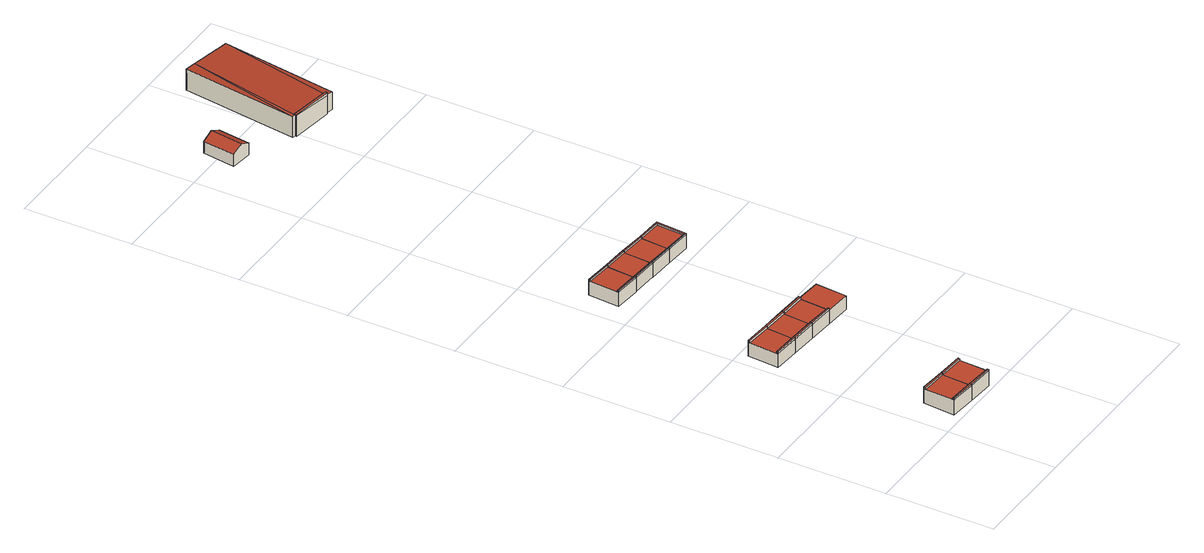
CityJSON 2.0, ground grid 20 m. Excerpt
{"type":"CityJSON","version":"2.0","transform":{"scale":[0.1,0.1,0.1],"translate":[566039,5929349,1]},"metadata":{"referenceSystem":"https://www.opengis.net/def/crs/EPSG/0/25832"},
"CityObjects":{
"building1":{"type":"Building","attributes":{"Grundfläche 2D":"29.021563","Grundhöhe NN":"2.436"},"children":["building1-1","building1-2"],"geometry":[{"type":"Solid","lod":"3","boundaries":[[[[0,1,2,3,4,5,6,7,8]],[[9,10,6,5,4,3,2,11]],[[7,6,10,12]],[[1,0,8,7,12,13]],[[2,1,13,11]],[[12,10,9,11,13]]]],"semantics":{"surfaces":[{"type":"RoofSurface"},{"type":"WallSurface"},{"type":"GroundSurface"}],"values":[[0,1,1,1,1,2]]}}]},
"building1-1":{"type":"BuildingInstallation","parents":["building1"],"geometry":[{"type":"MultiSurface","lod":"3","boundaries":[[[14,15,16,17,18]],[[8,4,14,18]],[[4,5,6,16,15,14]],[[6,7,17,16]],[[7,8,18,17]]],"semantics":{"surfaces":[{"type":"RoofSurface"},{"type":"WallSurface"}],"values":[0,1,1,1,1]}}]},
"building1-2":{"type":"BuildingInstallation","parents":["building1"],"geometry":[{"type":"MultiSurface","lod":"3","boundaries":[[[19,20,21,22]],[[3,20,19,2]],[[21,20,3,0]],[[22,21,0,1]],[[19,22,1,2]]],"semantics":{"surfaces":[{"type":"RoofSurface"},{"type":"WallSurface"}],"values":[0,1,1,1,1]}}]},
"building2":{"type":"Building","attributes":{"Grundfläche 2D":"28.876616","Grundhöhe NN":"2.428"},"children":["building2-1","building2-2"],"geometry":[{"type":"Solid","lod":"3","boundaries":[[[[23,24,25,1,0,8,7,26,27]],[[7,8,0,1,13,12]],[[26,7,12,28]],[[29,25,24,23,27,26,28,30]],[[1,25,29,13]],[[28,12,13,29,30]]]],"semantics":{"surfaces":[{"type":"RoofSurface"},{"type":"WallSurface"},{"type":"GroundSurface"}],"values":[[0,1,1,1,1,2]]}}]},
"building2-1":{"type":"BuildingInstallation","parents":["building2"],"geometry":[{"type":"MultiSurface","lod":"3","boundaries":[[[31,32,33,18,17]],[[8,7,17,18]],[[26,27,23,33,32,31]],[[23,8,18,33]],[[7,26,31,17]]],"semantics":{"surfaces":[{"type":"RoofSurface"},{"type":"WallSurface"}],"values":[0,1,1,1,1]}}]},
"building2-2":{"type":"BuildingInstallation","parents":["building2"],"geometry":[{"type":"MultiSurface","lod":"3","boundaries":[[[22,21,34,35]],[[21,22,1,0]],[[34,21,0,24]],[[35,34,24,25]],[[22,35,25,1]]],"semantics":{"surfaces":[{"type":"RoofSurface"},{"type":"WallSurface"}],"values":[0,1,1,1,1]}}]},
"building3":{"type":"Building","attributes":{"Grundfläche 2D":"28.581190","Grundhöhe NN":"2.453"},"children":["building3-1","building3-2"],"geometry":[{"type":"Solid","lod":"3","boundaries":[[[[36,37,38,39,40,41,42,43,44]],[[45,42,41,40,39,46]],[[43,42,45,47]],[[48,49,38,37,36,44,43,47,50]],[[39,38,49,46]],[[49,48,50,47,45,46]]]],"semantics":{"surfaces":[{"type":"RoofSurface"},{"type":"WallSurface"},{"type":"GroundSurface"}],"values":[[0,1,1,1,1,2]]}}]},
"building3-1":{"type":"BuildingInstallation","parents":["building3"],"geometry":[{"type":"MultiSurface","lod":"3","boundaries":[[[51,52,53,54,55]],[[52,51,38,39]],[[40,53,52,39]],[[54,53,40,36]],[[38,51,55,54,36,37]]],"semantics":{"surfaces":[{"type":"RoofSurface"},{"type":"WallSurface"}],"values":[0,1,1,1,1]}}]},
"building3-2":{"type":"BuildingInstallation","parents":["building3"],"geometry":[{"type":"MultiSurface","lod":"3","boundaries":[[[56,57,58,59]],[[57,56,43,44]],[[58,57,44,41]],[[59,58,41,42]],[[56,59,42,43]]],"semantics":{"surfaces":[{"type":"RoofSurface"},{"type":"WallSurface"}],"values":[0,1,1,1,1]}}]},
"building4":{"type":"Building","attributes":{"Grundfläche 2D":"28.592390","Grundhöhe NN":"2.453"},"children":["building4-1","building4-2"],"geometry":[{"type":"Solid","lod":"3","boundaries":[[[[60,61,62,42,41,40,39,63,64]],[[42,62,65,45]],[[39,40,41,42,45,46]],[[63,39,46,66]],[[65,62,61,60,64,63,66,67]],[[66,46,45,65,67]]]],"semantics":{"surfaces":[{"type":"RoofSurface"},{"type":"WallSurface"},{"type":"GroundSurface"}],"values":[[0,1,1,1,1,2]]}}]},
"building4-1":{"type":"BuildingInstallation","parents":["building4"],"geometry":[{"type":"MultiSurface","lod":"3","boundaries":[[[53,52,68,69,70]],[[68,52,39,63]],[[60,70,69,68,63,64]],[[53,70,60,40]],[[52,53,40,39]]],"semantics":{"surfaces":[{"type":"RoofSurface"},{"type":"WallSurface"}],"values":[0,1,1,1,1]}}]},
"building4-2":{"type":"BuildingInstallation","parents":["building4"],"geometry":[{"type":"MultiSurface","lod":"3","boundaries":[[[71,72,59,58]],[[58,59,42,41]],[[71,58,41,61]],[[72,71,61,62]],[[59,72,62,42]]],"semantics":{"surfaces":[{"type":"RoofSurface"},{"type":"WallSurface"}],"values":[0,1,1,1,1]}}]},
"building5":{"type":"Building","attributes":{"Grundfläche 2D":"28.730148","Grundhöhe NN":"2.466"},"children":["building5-1","building5-2"],"geometry":[{"type":"Solid","lod":"3","boundaries":[[[[60,64,63,73,74,75,76,77,62,61]],[[78,77,76,75,74,73,79,80]],[[62,77,78,65]],[[66,63,64,60,61,62,65,67]],[[73,63,66,79]],[[65,78,80,79,66,67]]]],"semantics":{"surfaces":[{"type":"RoofSurface"},{"type":"WallSurface"},{"type":"GroundSurface"}],"values":[[0,1,1,1,1,2]]}}]},
"building5-1":{"type":"BuildingInstallation","parents":["building5"],"geometry":[{"type":"MultiSurface","lod":"3","boundaries":[[[81,82,72,71]],[[71,72,62,61]],[[81,71,61,76]],[[82,81,76,77]],[[72,82,77,62]]],"semantics":{"surfaces":[{"type":"RoofSurface"},{"type":"WallSurface"}],"values":[0,1,1,1,1]}}]},
"building5-2":{"type":"BuildingInstallation","parents":["building5"],"geometry":[{"type":"MultiSurface","lod":"3","boundaries":[[[68,83,84,85,70,69]],[[75,85,84,83,73,74]],[[70,85,75,60]],[[63,68,69,70,60,64]],[[83,68,63,73]]],"semantics":{"surfaces":[{"type":"RoofSurface"},{"type":"WallSurface"}],"values":[0,1,1,1,1]}}]},
"building6":{"type":"Building","attributes":{"Grundfläche 2D":"28.396538","Grundhöhe NN":"2.427"},"children":["building6-1","building6-2"],"geometry":[{"type":"Solid","lod":"3","boundaries":[[[[86,87,88,89,90,91,92,93]],[[94,91,90,89,88,95,96]],[[92,91,94,97]],[[98,87,86,93,92,97,99]],[[88,87,98,95]],[[97,94,96,95,98,99]]]],"semantics":{"surfaces":[{"type":"RoofSurface"},{"type":"WallSurface"},{"type":"GroundSurface"}],"values":[[0,1,1,1,1,2]]}}]},
"building6-1":{"type":"BuildingInstallation","parents":["building6"],"geometry":[{"type":"MultiSurface","lod":"3","boundaries":[[[100,101,102,103]],[[92,93,101,100]],[[93,90,102,101]],[[90,91,103,102]],[[91,92,100,103]]],"semantics":{"surfaces":[{"type":"RoofSurface"},{"type":"WallSurface"}],"values":[0,1,1,1,1]}}]},
"building6-2":{"type":"BuildingInstallation","parents":["building6"],"geometry":[{"type":"MultiSurface","lod":"3","boundaries":[[[104,105,106,107]],[[107,106,88,89]],[[104,107,89,86]],[[105,104,86,87]],[[106,105,87,88]]],"semantics":{"surfaces":[{"type":"RoofSurface"},{"type":"WallSurface"}],"values":[0,1,1,1,1]}}]},
"building7":{"type":"Building","attributes":{"Grundfläche 2D":"28.900197","Grundhöhe NN":"2.451"},"geometry":[{"type":"Solid","lod":"3","boundaries":[[[[74,73,108,109,77]],[[108,73,79,110]],[[109,108,110,111]],[[77,109,111,78]],[[73,74,77,78,80,79]],[[78,111,110,79,80]]]],"semantics":{"surfaces":[{"type":"RoofSurface"},{"type":"WallSurface"},{"type":"GroundSurface"}],"values":[[0,1,1,1,1,2]]}}]},
"building8":{"type":"Building","attributes":{"Grundfläche 2D":"28.366286","Grundhöhe NN":"2.462"},"children":["building8-1","building8-2"],"geometry":[{"type":"Solid","lod":"3","boundaries":[[[[112,113,114,87,86,93,92,115]],[[116,92,93,86,87,117,118]],[[115,92,116,119]],[[114,113,112,115,119,120]],[[87,114,120,117]],[[116,118,117,120,119]]]],"semantics":{"surfaces":[{"type":"RoofSurface"},{"type":"WallSurface"},{"type":"GroundSurface"}],"values":[[0,1,1,1,1,2]]}}]},
"building8-1":{"type":"BuildingInstallation","parents":["building8"],"geometry":[{"type":"MultiSurface","lod":"3","boundaries":[[[121,122,105,104]],[[104,105,87,86]],[[121,104,86,113]],[[122,121,113,114]],[[105,122,114,87]]],"semantics":{"surfaces":[{"type":"RoofSurface"},{"type":"WallSurface"}],"values":[0,1,1,1,1]}}]},
"building8-2":{"type":"BuildingInstallation","parents":["building8"],"geometry":[{"type":"MultiSurface","lod":"3","boundaries":[[[123,124,101,100]],[[115,112,124,123]],[[112,93,101,124]],[[93,92,100,101]],[[92,115,123,100]]],"semantics":{"surfaces":[{"type":"RoofSurface"},{"type":"WallSurface"}],"values":[0,1,1,1,1]}}]},
"building9":{"type":"Building","attributes":{"Grundfläche 2D":"28.298067","Grundhöhe NN":"2.446"},"children":["building9-1","building9-2"],"geometry":[{"type":"Solid","lod":"3","boundaries":[[[[125,126,127,114,113,112,115,128]],[[115,112,113,114,129,130]],[[128,115,130,131]],[[132,127,126,125,128,131]],[[114,127,132,129]],[[130,129,132,131]]]],"semantics":{"surfaces":[{"type":"RoofSurface"},{"type":"WallSurface"},{"type":"GroundSurface"}],"values":[[0,1,1,1,1,2]]}}]},
"building9-1":{"type":"BuildingInstallation","parents":["building9"],"geometry":[{"type":"MultiSurface","lod":"3","boundaries":[[[133,124,123,134]],[[124,133,125,112]],[[123,124,112,115]],[[134,123,115,128]],[[125,133,134,128]]],"semantics":{"surfaces":[{"type":"RoofSurface"},{"type":"WallSurface"}],"values":[0,1,1,1,1]}}]},
"building9-2":{"type":"BuildingInstallation","parents":["building9"],"geometry":[{"type":"MultiSurface","lod":"3","boundaries":[[[135,136,122,121]],[[121,122,114,113]],[[135,121,113,126]],[[136,135,126,127]],[[122,136,127,114]]],"semantics":{"surfaces":[{"type":"RoofSurface"},{"type":"WallSurface"}],"values":[0,1,1,1,1]}}]},
"building10":{"type":"Building","attributes":{"Grundfläche 2D":"28.454364","Grundhöhe NN":"2.366"},"children":["building10-1"],"geometry":[{"type":"Solid","lod":"3","boundaries":[[[[126,125,128,137,138,127]],[[128,125,126,127,132,131]],[[137,128,131,139]],[[138,137,139,140]],[[127,138,140,132]],[[131,132,140,139]]]],"semantics":{"surfaces":[{"type":"RoofSurface"},{"type":"WallSurface"},{"type":"GroundSurface"}],"values":[[0,1,1,1,1,2]]}}]},
"building10-1":{"type":"BuildingInstallation","parents":["building10"],"geometry":[{"type":"MultiSurface","lod":"3","boundaries":[[[141,142,136,135,143,144,133,134]],[[127,126,135,136]],[[126,145,143,135]],[[144,143,145,146]],[[146,125,133,144]],[[125,128,134,133]],[[128,137,141,134]],[[137,138,142,141]],[[138,127,136,142]]],"semantics":{"surfaces":[{"type":"RoofSurface"},{"type":"WallSurface"}],"values":[0,1,1,1,1,1,1,1,1]}}]},
"building11":{"type":"Building","attributes":{"Grundfläche 2D":"24.276672","Grundhöhe NN":"1.533"},"geometry":[{"type":"Solid","lod":"3","boundaries":[[[[147,148,149,150]],[[151,147,150,152]],[[152,150,149,153,154]],[[151,152,154,155]],[[148,147,151,155,156]],[[149,148,156,153]],[[154,153,156,155]]]],"semantics":{"surfaces":[{"type":"RoofSurface"},{"type":"WallSurface"},{"type":"GroundSurface"}],"values":[[0,0,1,1,1,1,2]]}}]},
"building12":{"type":"Building","attributes":{"Grundfläche 2D":"222.410384","Grundhöhe NN":"1.424"},"children":["building12-1"],"geometry":[{"type":"Solid","lod":"3","boundaries":[[[[157,158,159,160,161]],[[162,163,159,158,157]],[[164,160,159]],[[165,160,164]],[[166,161,160]],[[167,162,157]],[[164,159,168,169]],[[165,164,169,170]],[[160,165,170,171]],[[166,160,171,172]],[[161,166,172,173]],[[167,157,161,173,174]],[[163,162,167,174,175]],[[159,163,175,168]],[[168,175,174,173,172,171,170,169]]]],"semantics":{"surfaces":[{"type":"RoofSurface"},{"type":"WallSurface"},{"type":"GroundSurface"}],"values":[[0,0,0,0,0,0,1,1,1,1,1,1,1,1,2]]}}]},
"building12-1":{"type":"BuildingInstallation","parents":["building12"],"geometry":[{"type":"MultiSurface","lod":"3","boundaries":[[[176,177,178,179,180,181]],[[182,180,179,178,165,160]],[[158,181,180,182]],[[176,181,158,159]],[[177,176,159,164]],[[178,177,164,165]]],"semantics":{"surfaces":[{"type":"RoofSurface"},{"type":"WallSurface"}],"values":[0,1,1,1,1,1]}}]}
},
"vertices":[
[87,60,43],[88,63,43],[39,67,43],[38,63,43],[35,11,43],[35,9,43],[35,8,43],[84,4,43],[84,8,43],[35,9,14],[35,8,14],[39,67,14],[84,4,14],[88,63,14],
[35,11,46],[35,9,46],[35,8,46],[84,4,46],[84,8,46],
[39,67,46],[38,63,46],[87,60,46],[88,63,46],
[133,4,43],[136,56,43],[137,60,43],[133,1,43],[133,2,43],[133,1,14],[137,60,14],[133,2,14],
[133,1,46],[133,2,46],[133,4,46],
[136,56,46],[137,60,46],
[7,322,42],[7,320,42],[7,319,42],[56,316,42],[56,319,42],[60,370,42],[60,374,42],[11,377,42],[11,374,42],[60,374,15],[56,316,15],[11,377,15],[7,320,15],[7,319,15],[7,322,15],
[7,319,46],[56,316,46],[56,319,46],[7,322,46],[7,320,46],
[11,377,46],[11,374,46],[60,370,46],[60,374,46],
[105,316,42],[109,367,42],[109,371,42],[105,312,42],[105,313,42],[109,371,15],[105,312,15],[105,313,15],
[105,312,46],[105,313,46],[105,316,46],
[109,367,46],[109,371,46],
[154,309,42],[154,310,42],[154,312,42],[158,364,42],[158,368,42],[158,368,15],[154,309,15],[154,310,15],
[158,364,46],[158,368,46],
[154,309,46],[154,310,46],[154,312,46],
[82,679,41],[82,682,41],[33,686,41],[33,683,41],[29,631,41],[29,628,41],[78,624,41],[78,627,41],[29,628,14],[33,686,14],[29,631,14],[78,624,14],[82,682,14],[82,679,14],
[78,624,44],[78,627,44],[29,631,44],[29,628,44],
[82,679,44],[82,682,44],[33,686,44],[33,683,44],
[203,306,42],[207,364,42],[203,306,15],[207,364,15],
[127,624,41],[130,676,41],[131,679,41],[127,621,41],[78,624,15],[82,682,15],[82,679,15],[127,621,15],[131,679,15],
[130,676,44],[131,679,44],
[127,621,44],[127,624,44],
[175,620,41],[179,672,41],[179,675,41],[175,618,41],[131,679,14],[127,621,14],[175,618,14],[179,675,14],
[175,620,44],[175,618,44],
[179,672,44],[179,675,44],
[224,615,41],[228,672,41],[224,615,14],[228,672,14],
[224,615,44],[228,672,44],[224,669,44],[221,617,44],[224,669,41],[221,617,41],
[91,1364,38],[111,1362,28],[119,1422,28],[99,1425,38],[71,1367,28],[79,1427,28],[119,1422,5],[79,1427,5],[71,1367,5],[111,1362,5],
[242,1538,44],[196,1327,45],[196,1325,45],[275,1313,40],[321,1526,39],[190,1327,45],[190,1326,45],[196,1322,45],[274,1311,40],[290,1311,38],[220,1541,45],[196,1325,4],[196,1322,4],[274,1311,4],[275,1313,4],[290,1311,4],[321,1526,4],[220,1541,4],[190,1326,4],
[196,1325,46],[196,1322,46],[274,1311,46],[275,1313,46],[275,1315,46],[196,1327,46],[275,1315,40]
]}
